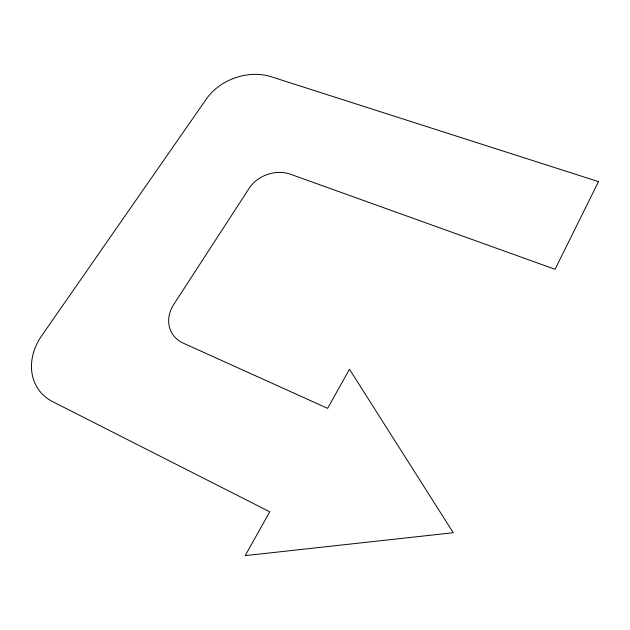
<?xml version="1.0" encoding="UTF-8"?>
<svg xmlns="http://www.w3.org/2000/svg" width="630" height="630" viewBox="0 0 630 630"><rect width="100%" height="100%" fill="white"/><g stroke="black" fill="none" stroke-linecap="round" stroke-linejoin="round"><path stroke-width="0.94" d="M598.5 181.629L555.062 269.293L290.493 174.234A31.224 25.287 -19.5 0 0 249.149 188.291L173.691 304.558A32.996 27.87 -28.8 0 0 183.291 343.153L327.616 408.35L349.485 369.259L453.261 532.72L245.204 555.628L269.734 511.788L52.621 401.633A55.755 45.573 -36.9 0 1 41.706 335.727L206.482 98.823A49.164 37.611 -19.5 0 1 271.136 76.718L598.5 181.629"/></g></svg>
